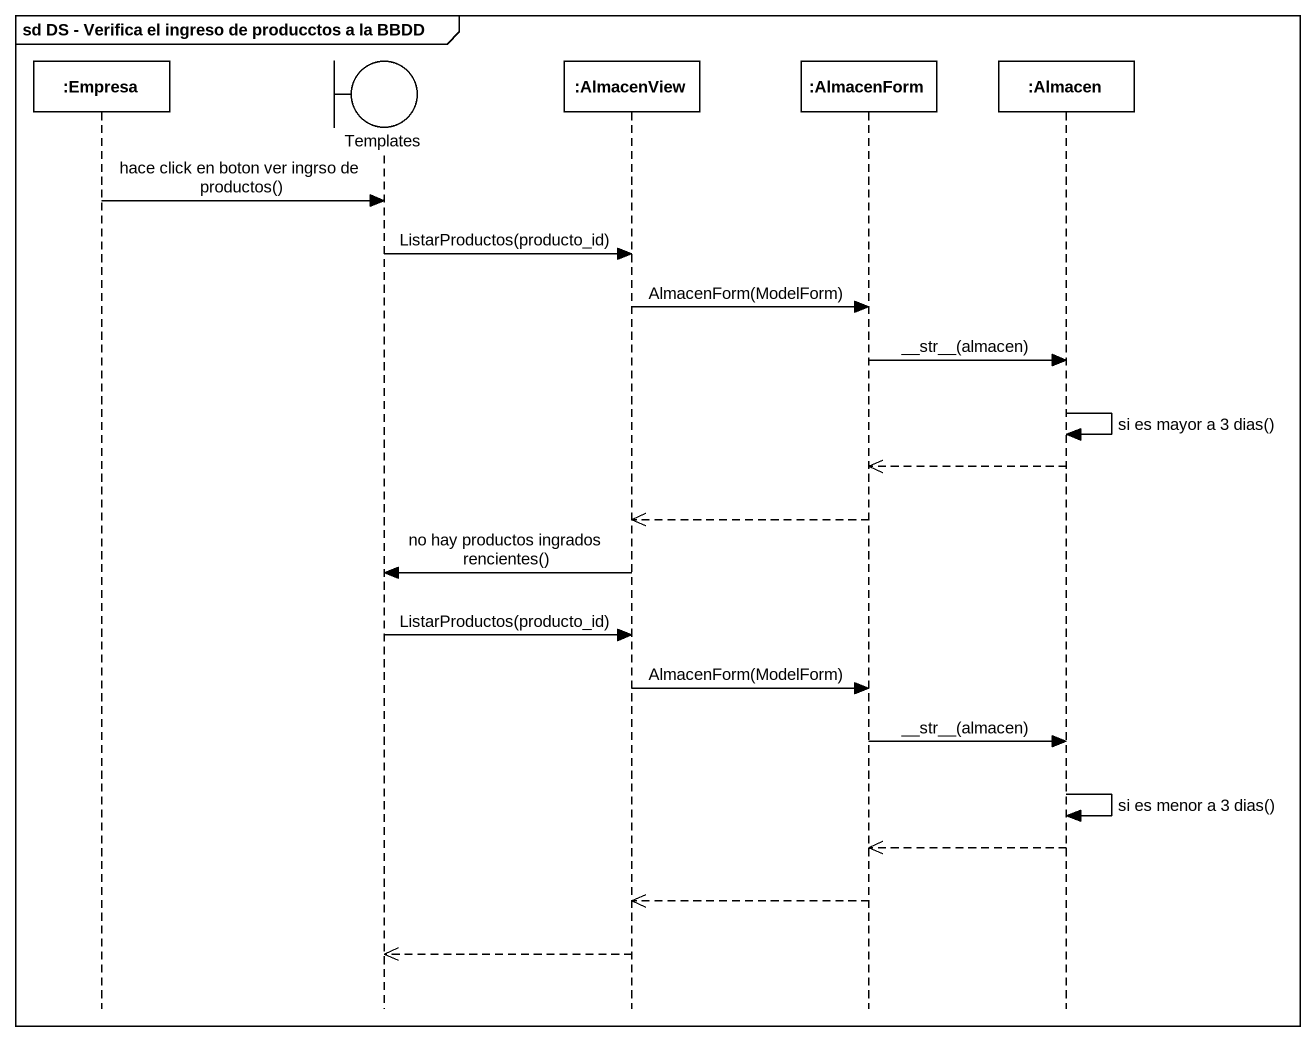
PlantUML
@startuml
mainframe sd DS - Verifica el ingreso de producctos a la BBDD
hide footbox
participant ":Empresa" as Empresa
boundary Templates
participant ":AlmacenView" as AlmacenView
participant ":AlmacenForm" as AlmacenForm
participant ":Almacen" as Almacen

Empresa -> Templates : hace click en boton ver ingrso de productos()
Templates -> AlmacenView : ListarProductos(producto_id)
AlmacenView -> AlmacenForm : AlmacenForm(ModelForm)
AlmacenForm -> Almacen : ~__str~__(almacen)
Almacen -> Almacen : si es mayor a 3 dias()
Almacen -->> AlmacenForm
AlmacenForm -->> AlmacenView
AlmacenView -> Templates : no hay productos ingrados rencientes()
Templates -> AlmacenView : ListarProductos(producto_id)
AlmacenView -> AlmacenForm : AlmacenForm(ModelForm)
AlmacenForm -> Almacen : ~__str~__(almacen)
Almacen -> Almacen : si es menor a 3 dias()
Almacen -->> AlmacenForm
AlmacenForm -->> AlmacenView
AlmacenView -->> Templates
@enduml
